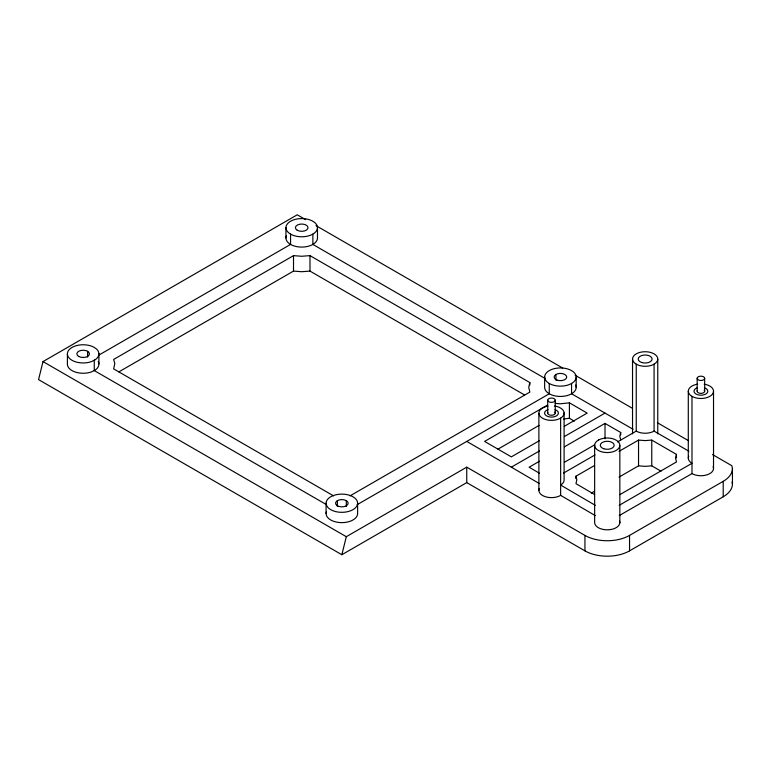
<?xml version="1.0" encoding="UTF-8"?>
<svg xmlns="http://www.w3.org/2000/svg" width="771" height="771" viewBox="0 0 771 771"><rect width="100%" height="100%" fill="white"/><g stroke="black" fill="none" stroke-linecap="round" stroke-linejoin="round"><path stroke-width="1.16" d="M564.468 446.804L605.013 423.395L620.684 432.483L619.817 436.27L620.703 440.087M619.026 451.353L638.542 440.087L645.154 440.598L651.765 440.087L676.437 454.37L675.569 458.157L676.456 461.974L619.932 494.606M333.583 495.878L113.636 368.885L114.812 363.565L113.636 359.44L293.51 255.644L301.712 256.271L309.981 255.625L529.841 382.57L528.733 387.341L529.841 392.111L350.053 495.859M305.576 219.61L297.249 214.801L43.012 361.589L38.55 379.611L341.852 554.725L466.744 482.617L584.938 550.86A31.544 18.205 0 0 0 629.541 550.86L723.208 496.784A31.544 18.205 0 0 0 732.45 483.909L732.45 468.46L731.824 465.703L712.51 454.553M341.852 554.725L346.314 536.703L466.744 467.168L584.938 535.411A31.544 18.205 0 0 0 629.541 535.411L723.208 481.335A31.544 18.205 0 0 0 732.45 468.46M98.418 355.354L290.561 244.417L290.561 234.114A15.767 9.107 0 0 1 297.625 218.887A15.767 9.107 0 0 1 316.939 230.037A15.767 9.107 0 0 1 290.561 234.114M118.83 371.892L293.51 271.093L301.712 271.72L309.981 271.084L524.637 395.012M357.137 504.697L549.26 393.779L549.26 383.476M547.294 405.218L484.583 441.417L511.346 456.866L539.392 440.675M497.95 449.156L539.064 425.409M564.324 426.286L587.174 413.092L569.412 402.838L560.411 403.792L555.139 403.387M466.744 441.417L511.346 467.168L539.449 450.948M564.42 436.521L605.013 413.092M539.517 461.203L529.118 467.207L539.459 473.259M564.468 462.253L594.614 444.848M563.505 473.115L595.019 454.909M617.532 441.918L636.239 431.114A12.615 7.286 0 0 0 654.078 431.114L688.917 451.228M575.889 478.598L575.889 476.256L594.374 465.588M591.299 493.112L594.374 491.339M619.026 477.104L638.542 465.838L645.154 466.349L651.765 465.838L661.017 471.197M619.238 505.304L691.992 463.304A12.615 7.286 0 0 1 688.725 456.268M619.238 515.606L691.992 473.606A12.615 7.286 0 0 0 707.219 474.763A12.615 7.286 0 0 0 713.098 466.571M574.347 421.139L569.412 418.287L563.572 419M315.985 225.624L562.637 368.027M575.127 375.236L632.374 408.283M657.345 422.701L688.57 440.733M545.097 378.494L312.862 244.417L312.862 234.114M633.116 429.312L571.562 393.779L571.562 383.476M326.538 504.677L94.264 370.581L94.264 360.279M43.012 361.589L346.314 536.703M594.576 494.539L575.995 483.668L576.824 479.668L575.889 476.256M595.308 505.323L560.633 485.065A12.615 7.286 0 0 0 564.102 479.861L564.102 412.909M539.228 488.641A12.615 7.286 0 0 0 545.463 496.746A12.615 7.286 0 0 0 560.633 495.368L595.308 515.626M511.346 467.168L539.247 483.513M732.036 482.068L732.45 483.909M723.208 481.335L723.208 496.784M713.522 391.205L713.522 468.46M704.665 378.33A3.759 2.168 0 0 1 699.027 380.199A3.759 2.168 0 0 1 699.027 376.45A3.759 2.168 0 0 1 704.665 378.33L704.665 391.205M697.157 378.33L697.157 391.205M691.992 396.352L691.992 473.606M688.291 391.205L688.291 458.157M676.437 454.37L676.437 457.878M657.769 359.016L657.769 433.89M654.078 364.163L654.078 431.114M651.765 440.087L651.765 465.838M638.542 440.087L638.542 465.838M636.239 364.163A12.615 7.286 0 0 0 657.345 360.895A12.615 7.286 0 0 0 641.886 351.981A12.615 7.286 0 0 0 636.239 364.163L636.239 431.114M632.538 359.016L632.538 433.89M629.541 535.411L629.541 550.86M620.684 432.483L620.684 434.854M619.845 445.58L619.845 522.844M605.013 423.395L605.013 438.844M594.643 444.973L594.643 522.227A12.615 7.286 0 0 0 608.367 529.793A12.615 7.286 0 0 0 619.556 520.945M584.938 535.411L584.938 550.86M576.178 377.038A15.767 9.107 0 0 1 552.528 384.922A15.767 9.107 0 0 1 552.528 369.155A15.767 9.107 0 0 1 576.178 377.038L576.178 387.341M569.412 402.838L569.412 418.287M560.633 418.104L560.633 495.368M555.949 374.465L555.949 380.315M555.245 400.216A3.759 2.168 0 0 1 549.607 402.096A3.759 2.168 0 0 1 549.607 398.337A3.759 2.168 0 0 1 555.245 400.216L555.245 413.092M547.728 400.216L547.728 413.092M544.644 377.038L544.644 387.341A15.767 9.107 0 0 0 562.464 396.371A15.767 9.107 0 0 0 575.638 384.98M538.881 413.275L538.881 490.529M529.841 382.57L529.841 384.941M466.744 467.168L466.744 482.617M357.619 503.222A15.767 9.107 0 0 1 333.968 511.106A15.767 9.107 0 0 1 333.968 495.339A15.767 9.107 0 0 1 357.619 503.222L357.619 513.525A15.767 9.107 0 0 1 340.474 522.593A15.767 9.107 0 0 1 326.326 511.944M346.314 500.649L346.314 506.499M337.39 500.649L337.39 506.499M326.085 503.222L326.085 513.525M317.479 227.676L317.479 237.979A15.767 9.107 0 0 1 299.649 247.009A15.767 9.107 0 0 1 286.475 235.627M309.981 255.625L309.981 271.084M293.51 255.644L293.51 271.093M285.945 227.676L285.945 237.979M98.919 353.561L98.919 363.864M87.615 351.287L87.615 357.137M67.395 354.159L67.395 364.461A15.767 9.107 0 0 0 91.479 371.892L94.66 370.388A15.767 9.107 0 0 0 98.245 361.522M547.911 406.105A12.615 7.286 0 0 0 539.748 415.752A12.615 7.286 0 0 0 557.115 419.607A12.615 7.286 0 0 0 562.252 409.285L560.18 407.811A12.615 7.286 0 0 0 554.445 406.009M554.956 409.623A6.939 4.009 0 0 1 556.807 415.665A6.939 4.009 0 0 1 546.176 415.665A6.939 4.009 0 0 1 548.017 409.623M704.376 387.736A6.939 4.009 0 0 1 706.226 393.779A6.939 4.009 0 0 1 695.596 393.779A6.939 4.009 0 0 1 697.437 387.736M704.164 390.116A3.759 2.168 0 0 1 701.398 393.355A3.759 2.168 0 0 1 697.283 390.637M704.174 384.17A12.615 7.286 0 0 1 711.247 395.378A12.615 7.286 0 0 1 690.575 395.378A12.615 7.286 0 0 1 697.649 384.17M554.744 412.003A3.759 2.168 0 0 1 551.978 415.241A3.759 2.168 0 0 1 547.863 412.533M598.701 439.923L596.59 441.378A12.615 7.286 0 0 0 599.578 451.064A12.615 7.286 0 0 0 616.559 450.187A12.615 7.286 0 0 0 616.53 440.347L614.005 439.133A12.615 7.286 0 0 0 598.701 439.923M94.66 360.086L91.479 361.589A15.767 9.107 0 0 1 70.537 359.325A15.767 9.107 0 0 1 72.628 347.085A15.767 9.107 0 0 1 93.937 347.22L96.548 349.051A15.767 9.107 0 0 1 94.66 360.086M297.249 230.259A6.313 3.643 0 0 0 307.802 228.621A6.313 3.643 0 0 0 300.073 224.159A6.313 3.643 0 0 0 297.249 230.259M78.69 356.433A6.313 3.643 0 0 0 89.243 354.805A6.313 3.643 0 0 0 81.524 350.342A6.313 3.643 0 0 0 78.69 356.433M557.26 380.19A6.313 3.643 0 0 0 566.714 377.038A6.313 3.643 0 0 0 557.26 373.887A6.313 3.643 0 0 0 557.26 380.19M338.7 506.374A6.313 3.643 0 0 0 348.164 503.222A6.313 3.643 0 0 0 338.7 500.071A6.313 3.643 0 0 0 338.7 506.374M603.77 448.751A6.939 4.009 0 0 0 614.179 445.281A6.939 4.009 0 0 0 603.77 441.812A6.939 4.009 0 0 0 603.77 448.751M641.684 362.486A6.939 4.009 0 0 0 652.093 359.016A6.939 4.009 0 0 0 641.684 355.547A6.939 4.009 0 0 0 641.684 362.486"/></g></svg>
